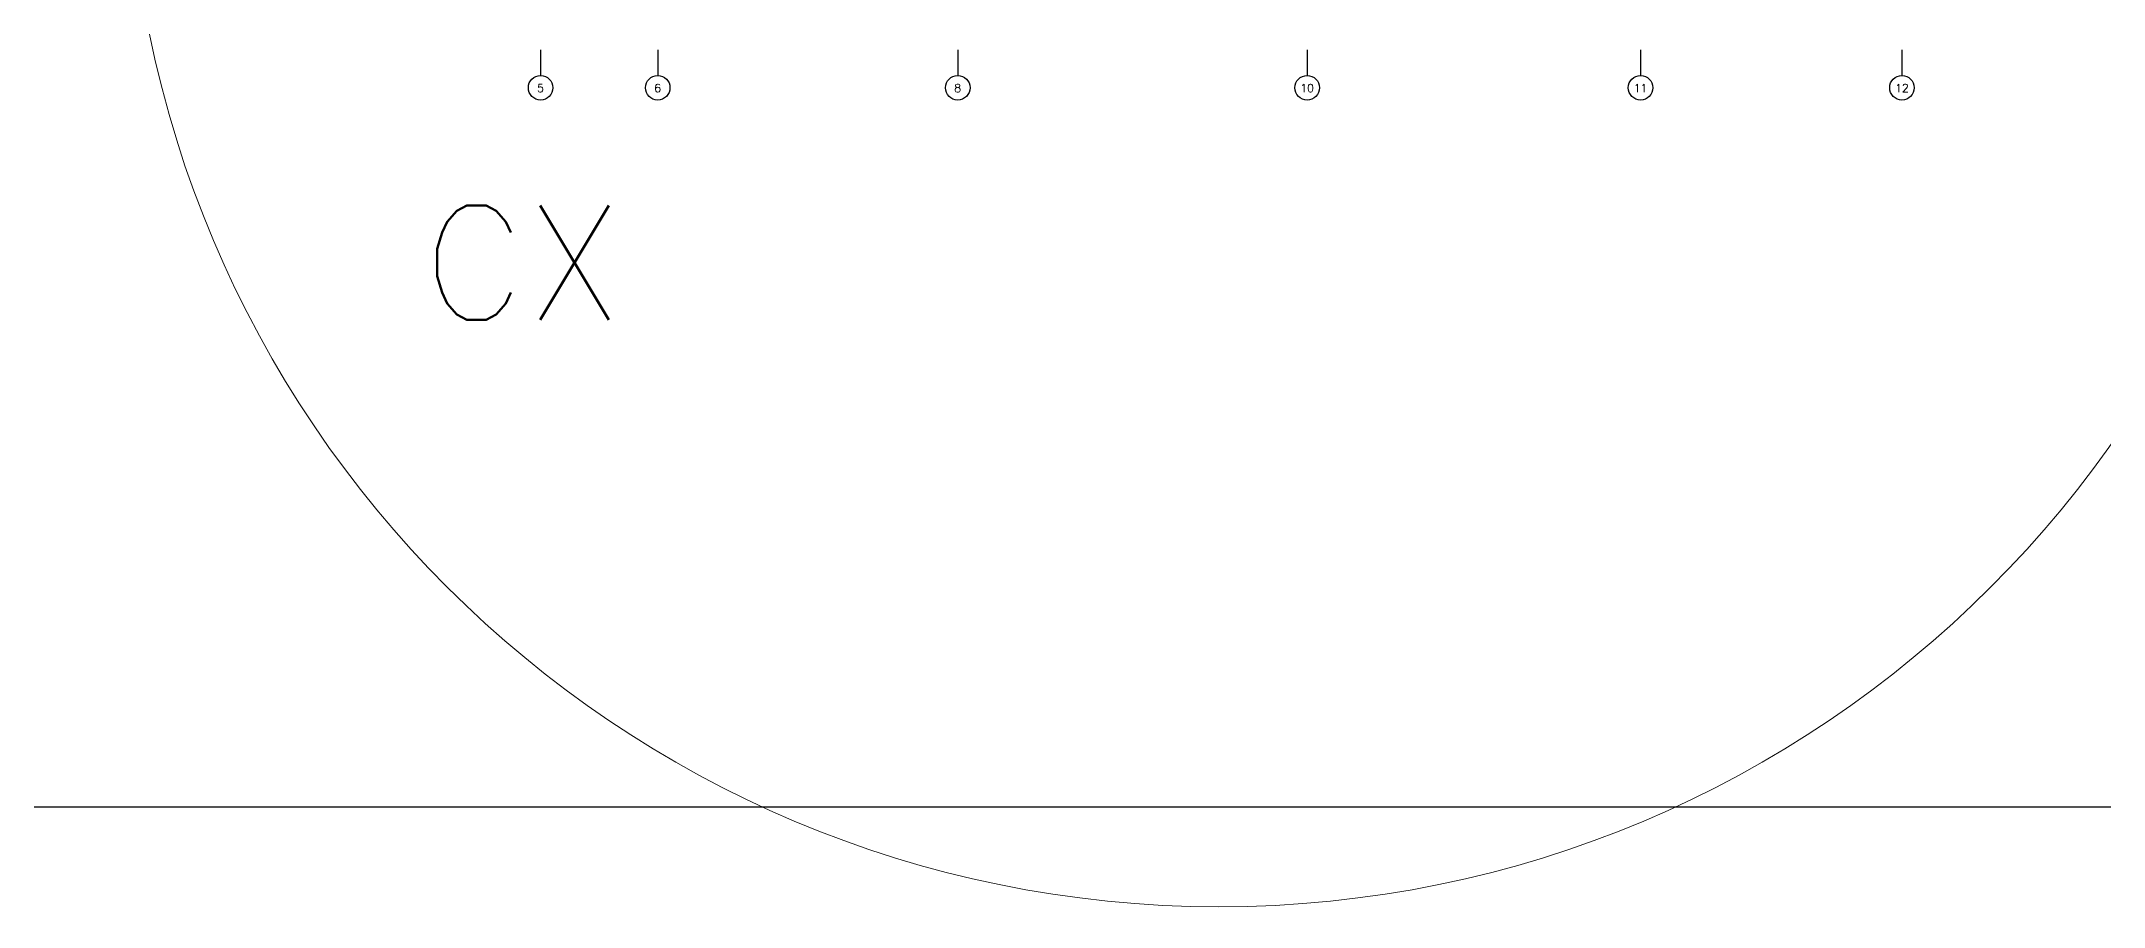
# Model space of a CAD drawing. Header units: metres. Extents: x -44 to 358, y -286 to 66.
# Drawn here: x 34.01 to 72.67, y -170.5 to -154.27 of the extents above; entities that cross this region are included whole.
import ezdxf

# ---------------------------------------------------------------- set-up
doc = ezdxf.new("R2010")
doc.units = ezdxf.units.M
doc.header["$LTSCALE"] = 0.3
doc.layers.add('001-EJES', color=4, linetype='Continuous')
doc.layers.add('DIMTEXTO', color=4, linetype='Continuous')
doc.layers.add('Columnas', color=7, linetype='Continuous', lineweight=18)
doc.styles.add('SMPLEX', font='simplex.shx')

msp = doc.modelspace()

# ---------------------------------------------------------------- linework, layer by layer
at = {"layer": '001-EJES', "color": 1, "ltscale": 0.02}
for p, q in [((43.369831, -154.4336038), (43.369831, -154.9118178)), ((45.564831, -154.4336038), (45.564831, -154.9118178)), ((51.189831, -154.4336038), (51.189831, -154.9118178)), ((57.739831, -154.4336038), (57.739831, -154.9118178)), ((63.989831, -154.4336038), (63.989831, -154.9118178)), ((68.889831, -154.4336038), (68.889831, -154.9118178))]:
    msp.add_line(p, q, dxfattribs=at)
at = {"layer": '001-EJES', "color": 1}
for centre in [(43.369831, -155.1418477), (45.564831, -155.1418477), (51.189831, -155.1418477), (57.739831, -155.1418477), (63.989831, -155.1418477), (68.889831, -155.1418477)]:
    msp.add_circle(centre, 0.2300299, dxfattribs=at)
at = {"layer": 'DIMTEXTO'}
msp.add_lwpolyline([(-5.0701956, -140.0118319), (167.0422281, -140.0118319), (167.0422281, -168.6345631), (-5.0701956, -168.6345631)], close=True, dxfattribs=at)

# ---------------------------------------------------------------- texts
at = {"layer": 'DIMTEXTO', "color": 4, "insert": (43.0412196, -158.4205393), "char_height": 2.14629826, "attachment_point": 5, "style": 'SMPLEX'}
msp.add_mtext('CX', dxfattribs=at)

# ---------------------------------------------------------------- next in the draw order: texts
at = {"layer": '001-EJES', "color": 4, "ltscale": 0.02, "char_height": 0.15, "attachment_point": 5, "style": 'SMPLEX', "bg_fill": 3, "box_fill_scale": 1.25, "bg_fill_color": 256, "bg_fill_true_color": 13158600, "bg_fill_transparency": 0}
for s, insert, width in [('5', (43.3685085, -155.1478224), 0.15), ('6', (45.5635085, -155.1478224), 0.15), ('11', (63.9885085, -155.1478224), 0.1)]:
    msp.add_mtext(s, dxfattribs=dict(at, insert=insert, width=width))
for s, insert in [('8', (51.1885085, -155.1478224)), ('10', (57.7385085, -155.1478224)), ('12', (68.8885085, -155.1478224))]:
    msp.add_mtext(s, dxfattribs=dict(at, insert=insert))

# ---------------------------------------------------------------- next in the draw order: linework, layer by layer
at = {"layer": 'Columnas', "ltscale": 0.2}
msp.add_circle((56.0859325, -150.0428193), 20.4579605, dxfattribs=at)

doc.saveas('drawing.dxf')
